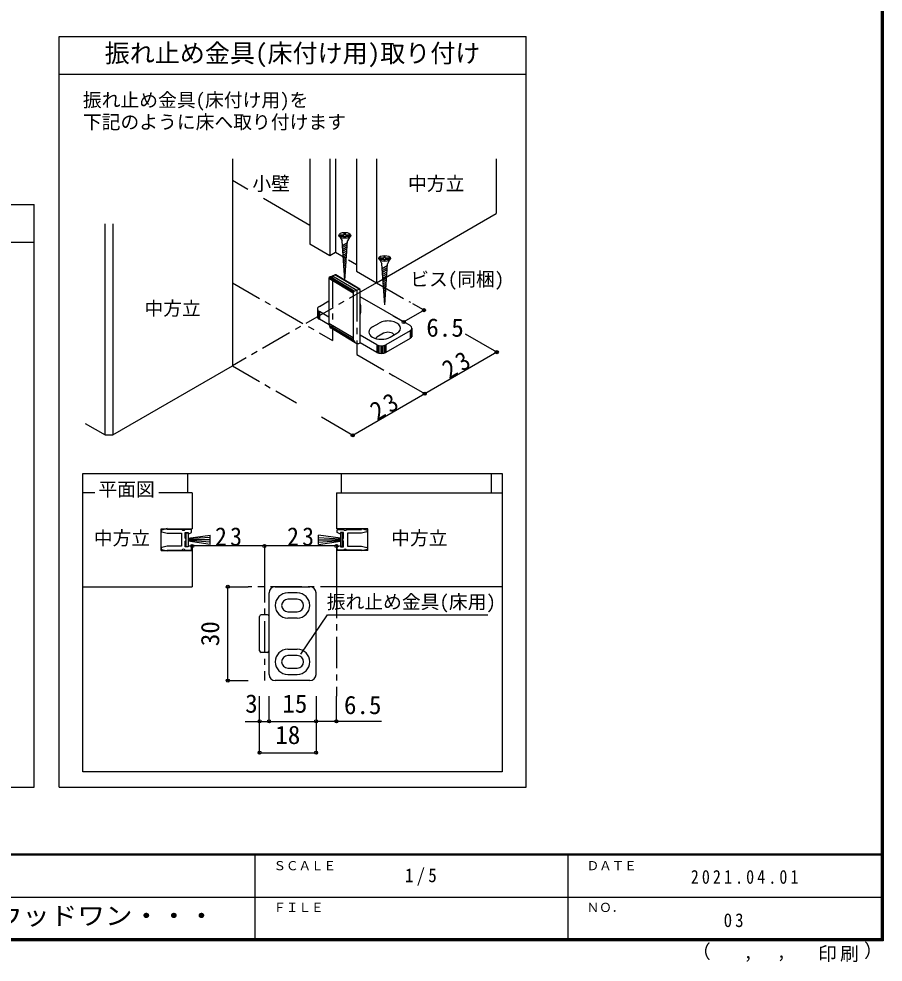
# Model space of a CAD drawing. Units: millimetres, scale not verified, with parts at other scales. Extents: x -973 to 977, y -718 to 696.
# Drawn here: x 287 to 977, y -718 to 35 of the extents above; entities that cross this region are included whole.
import ezdxf
from ezdxf.enums import TextEntityAlignment as Align

# ---------------------------------------------------------------- set-up
doc = ezdxf.new("R2010")
doc.units = ezdxf.units.MM
doc.header["$LTSCALE"] = 5
doc.header["$PDMODE"] = 32
doc.header["$PDSIZE"] = 2.5
doc.linetypes.add('CHAIN1', pattern=[8, 5, -1, 1, -1])
for name, color, linetype in [('0-6_扉', 2, 'Continuous'), ('0-7_金物', 7, 'Continuous'), ('0-A_文字', 7, 'Continuous'), ('0-B_寸法', 7, 'Continuous'), ('1-4_枠', 3, 'Continuous'), ('1-7_金物', 7, 'Continuous'), ('1-A_文字', 7, 'Continuous'), ('1-B_寸法', 7, 'Continuous'), ('F-1_枠', 6, 'Continuous'), ('F-A_文字', 7, 'Continuous')]:
    doc.layers.add(name, color=color, linetype=linetype)
doc.styles.add('ＭＳ ゴシック', font='')
doc.styles.get('ＭＳ ゴシック').set_extended_font_data('MS Gothic')

msp = doc.modelspace()

# ---------------------------------------------------------------- linework, layer by layer
at = {"layer": '0-6_扉'}
for p, q in [((457.158, -76.613), (457.158, -241.852)), ((519.125, -76.613), (519.125, -144.838)), ((535.034, -76.613), (535.034, -154.024)), ((539.454, -76.613), (539.454, -151.472)), ((556.248, -76.613), (556.248, -166.271)), ((572.158, -76.613), (572.158, -175.457)), ((667.617, -76.613), (667.617, -120.343)), ((355.698, -296.965), (355.698, -128.545)), ((535.034, -154.024), (519.125, -144.838)), ((539.454, -151.472), (535.034, -154.024)), ((547.731, -156.251), (539.454, -151.472)), ((556.248, -161.168), (549.945, -157.529))]:
    msp.add_line(p, q, dxfattribs=at)
at = {"layer": '0-6_扉', "color": 7}
for p, q in [((457.158, -93.752), (469.44, -100.843)), ((481.999, -108.094), (519.125, -129.529))]:
    msp.add_line(p, q, dxfattribs=at)
at = {"layer": '0-6_扉'}
for points in [[(556.248, -166.271), (572.158, -175.457), (667.617, -120.343)], [(361.698, -128.608), (361.698, -296.965), (457.158, -241.852)], [(339.788, -287.78), (355.698, -296.965), (361.698, -297.028)]]:
    msp.add_lwpolyline(points, dxfattribs=at)
at = {"layer": '0-7_金物'}
for p, q in [((542.939, -138.952), (544.764, -142.112)), ((543.045, -137.18), (546.408, -137.18)), ((543.045, -137.18), (543.045, -138.214)), ((543.045, -138.214), (546.408, -138.214)), ((546.837, -173.414), (544.764, -142.112)), ((546.408, -137.18), (546.408, -135.664)), ((546.408, -135.664), (547.442, -135.664)), ((546.408, -139.73), (546.408, -138.214)), ((546.408, -139.73), (547.442, -139.73)), ((547.005, -173.514), (549.086, -142.112)), ((547.442, -137.18), (547.442, -135.664)), ((547.442, -137.18), (550.805, -137.18)), ((550.91, -138.952), (549.086, -142.112)), ((550.805, -138.214), (550.805, -137.18)), ((548.981, -143.686), (545.017, -145.931)), ((548.873, -145.314), (545.117, -147.441)), ((548.766, -146.942), (545.217, -148.951)), ((548.658, -148.57), (545.317, -150.462)), ((548.55, -150.199), (545.417, -151.972)), ((548.442, -151.827), (545.517, -153.483)), ((548.334, -153.455), (545.617, -154.993)), ((548.226, -155.083), (545.717, -156.503)), ((548.118, -156.711), (545.817, -158.014)), ((574.759, -157.323), (576.583, -160.483)), ((574.865, -155.551), (578.228, -155.551)), ((574.865, -155.551), (574.865, -156.585)), ((574.865, -156.585), (578.228, -156.585)), ((578.228, -155.551), (578.228, -154.035)), ((578.228, -154.035), (579.261, -154.035)), ((578.228, -158.101), (578.228, -156.585)), ((578.228, -158.101), (579.261, -158.101)), ((579.261, -155.551), (579.261, -154.035)), ((579.261, -155.551), (582.624, -155.551)), ((582.73, -157.323), (580.905, -160.483)), ((582.624, -156.585), (582.624, -155.551)), ((548.011, -158.339), (545.917, -159.524)), ((547.903, -159.967), (546.017, -161.035)), ((547.795, -161.596), (546.117, -162.545)), ((547.687, -163.224), (546.217, -164.056)), ((547.579, -164.852), (546.318, -165.566)), ((578.744, -193.101), (576.583, -160.483)), ((580.801, -162.057), (576.836, -164.302)), ((580.693, -163.685), (576.937, -165.812)), ((580.585, -165.313), (577.037, -167.323)), ((578.744, -193.101), (580.905, -160.483)), ((553.554, -183.731), (534.27, -172.24)), ((534.27, -172.24), (534.27, -207.964)), ((553.586, -183.437), (534.303, -171.946)), ((553.682, -183.136), (534.398, -171.645)), ((553.834, -182.848), (534.551, -171.357)), ((554.032, -182.592), (534.749, -171.102)), ((554.263, -182.387), (534.98, -170.897)), ((535.228, -170.756), (539.058, -169.149)), ((554.511, -182.246), (535.228, -170.756)), ((558.341, -180.639), (539.058, -169.149)), ((558.589, -180.572), (539.306, -169.082)), ((558.82, -180.584), (539.537, -169.093)), ((559.019, -180.672), (539.735, -169.182)), ((547.471, -166.48), (546.418, -167.076)), ((547.363, -168.108), (546.518, -168.587)), ((547.255, -169.736), (546.618, -170.097)), ((547.148, -171.364), (546.718, -171.608)), ((580.478, -166.942), (577.137, -168.833)), ((580.37, -168.57), (577.237, -170.343)), ((580.262, -170.198), (577.337, -171.854)), ((580.154, -171.826), (577.437, -173.364)), ((554.511, -182.246), (558.341, -180.639)), ((580.046, -173.454), (577.537, -174.875)), ((579.938, -175.082), (577.637, -176.385)), ((579.83, -176.71), (577.737, -177.896)), ((579.722, -178.339), (577.837, -179.406)), ((579.615, -179.967), (577.937, -180.916)), ((553.554, -183.731), (553.554, -219.454)), ((559.299, -223.539), (559.299, -181.32)), ((599.074, -209.761), (559.299, -186.797)), ((579.507, -181.595), (578.037, -182.427)), ((579.399, -183.223), (578.137, -183.937)), ((579.291, -184.851), (578.237, -185.448)), ((579.183, -186.479), (578.337, -186.958)), ((579.075, -188.107), (578.438, -188.468)), ((526.595, -194.451), (534.27, -190.02)), ((559.576, -193.431), (559.576, -199.554)), ((578.967, -189.735), (578.538, -189.979)), ((525.131, -196.493), (525.131, -202.616)), ((525.301, -197.24), (525.301, -203.363)), ((525.801, -197.936), (525.801, -204.06)), ((534.27, -202.965), (526.595, -198.534)), ((526.595, -198.534), (526.595, -204.657)), ((534.374, -209.148), (526.595, -204.657)), ((553.554, -219.454), (534.27, -207.964)), ((553.749, -221.053), (534.466, -209.563)), ((569.022, -210.781), (574.325, -207.719)), ((554.323, -222.379), (535.04, -210.888)), ((555.236, -223.341), (535.953, -211.85)), ((572.557, -225.07), (559.299, -217.415)), ((577.861, -215.884), (572.557, -218.946)), ((599.074, -213.843), (579.628, -225.07)), ((583.164, -218.946), (588.467, -215.884)), ((599.074, -213.843), (599.074, -219.967)), ((599.868, -213.245), (599.868, -219.369)), ((600.368, -212.549), (600.368, -218.673)), ((600.538, -211.802), (600.538, -217.926)), ((572.557, -231.194), (559.299, -223.539)), ((572.557, -225.07), (572.557, -231.194)), ((573.593, -225.529), (573.593, -231.652)), ((574.799, -225.817), (574.799, -231.941)), ((577.387, -225.817), (577.387, -231.941)), ((578.593, -225.529), (578.593, -231.652)), ((599.074, -219.967), (579.628, -231.194)), ((579.628, -225.07), (579.628, -231.194)), ((576.093, -225.915), (576.093, -232.039)), ((337.773, -327.72), (672.632, -327.72)), ((672.632, -327.72), (672.632, -565.882))]:
    msp.add_line(p, q, dxfattribs=at)
for points in [[(547.442, -139.73), (547.442, -138.214), (550.805, -138.214)], [(579.261, -158.101), (579.261, -156.585), (582.624, -156.585)], [(672.632, -565.882), (337.773, -565.882), (337.773, -327.72)]]:
    msp.add_lwpolyline(points, dxfattribs=at)
for centre in [(546.925, -137.697), (578.744, -156.068)]:
    msp.add_ellipse(centre, major_axis=(4.71, 0), ratio=0.5, dxfattribs=at)
for centre, major_axis, ratio, start_param, end_param in [((535.228, -171.838), (0.64, 1.074), 0.663414, 0.7318184, 2.3026147), ((539.058, -170.231), (0.64, 1.074), 0.663414, 6.2296055, 7.0150037), ((558.341, -181.722), (0.64, 1.074), 0.663414, 5.4442074, 7.0150037), ((554.511, -183.329), (0.64, 1.074), 0.663414, 0.7318184, 2.3026147), ((530.131, -196.493), (-5, 0), 0.57735, 5.4977871, 7.0685835), ((549.576, -193.431), (10, 0), 0.57735, 6.047146, 6.5192246), ((530.131, -202.616), (-5, 0), 0.57735, 6.2831853, 7.0685835), ((549.576, -199.554), (10, 0), 0.57735, 6.047146, 6.5192246), ((540.015, -205.553), (3.839, 6.443), 0.663414, 2.3026147, 3.0880129), ((576.093, -214.864), (10, 0), 0.57735, 2.3561945, 5.4977871), ((581.396, -211.802), (10, 0), 0.57735, 5.4977871, 8.6393798), ((595.538, -211.802), (-5, 0), 0.57735, 2.3561945, 3.9269908), ((581.396, -217.926), (5, 0), 0.57735, 0.2617994, 2.3561945), ((595.538, -217.926), (-5, 0), 0.57735, 2.3561945, 3.1415927), ((559.299, -217.044), (3.839, 6.443), 0.663414, 2.3026147, 3.873411), ((576.093, -220.987), (5, 0), 0.57735, 2.3561945, 2.7802255), ((576.093, -223.029), (-5, 0), 0.57735, 0.7853982, 2.3561945), ((576.093, -229.152), (-5, 0), 0.57735, 0.7853982, 2.3561945)]:
    msp.add_ellipse(centre, major_axis=major_axis, ratio=ratio, start_param=start_param, end_param=end_param, dxfattribs=at)
at = {"layer": '0-A_文字', "color": 3}
for p, q in [((691.621, -578.141), (691.621, 20.992)), ((318.909, -9.008), (691.621, -9.008)), ((-246.091, -113.141), (298.909, -113.141)), ((298.909, -578.141), (298.909, -113.141)), ((-246.091, -143.141), (298.909, -143.141)), ((-246.091, -578.141), (298.909, -578.141)), ((318.909, -578.141), (691.621, -578.141))]:
    msp.add_line(p, q, dxfattribs=at)
at = {"layer": '0-A_文字', "color": 4}
for p, q in [((511.86, -471.876), (533.084, -440.509)), ((533.084, -440.509), (661.071, -440.509))]:
    msp.add_line(p, q, dxfattribs=at)
at = {"layer": '0-A_文字', "color": 3}
msp.add_lwpolyline([(318.909, -578.141), (318.909, 20.992), (691.621, 20.992)], dxfattribs=at)
at = {"layer": '0-B_寸法', "color": 4, "linetype": 'CHAIN1'}
for q in [(457.158, -241.852), (599.264, -191.106)]:
    msp.add_line((572.158, -175.457), q, dxfattribs=at)
at = {"layer": '0-B_寸法', "color": 4}
for p, q in [((610.195, -197.418), (601.224, -192.238)), ((585.304, -201.811), (593.945, -206.799)), ((610.195, -197.418), (593.945, -206.799))]:
    msp.add_line(p, q, dxfattribs=at)
at = {"layer": '0-B_寸法'}
for p in [(610.195, -197.418), (593.945, -206.799)]:
    msp.add_point(p, dxfattribs=at)
at = {"layer": '1-4_枠', "color": 7}
for p, q in [((421.453, -327.72), (421.453, -343.121)), ((543.953, -327.72), (543.953, -343.121)), ((663.953, -343.121), (663.953, -327.72))]:
    msp.add_line(p, q, dxfattribs=at)
at = {"layer": '1-4_枠'}
for p, q in [((347.253, -343.121), (337.773, -343.121)), ((425.203, -343.121), (398.442, -343.121)), ((425.203, -343.121), (425.203, -371.871)), ((540.203, -343.121), (672.632, -343.121)), ((540.203, -343.121), (540.203, -371.871)), ((400.203, -389.371), (400.203, -371.871)), ((400.203, -371.871), (425.203, -371.871)), ((565.203, -371.871), (540.203, -371.871)), ((565.203, -389.371), (565.203, -371.871)), ((400.203, -389.371), (425.203, -389.371)), ((425.203, -389.371), (425.203, -418.121)), ((337.773, -418.121), (425.203, -418.121)), ((672.632, -418.121), (540.203, -418.121))]:
    msp.add_line(p, q, dxfattribs=at)
at = {"layer": '1-4_枠', "color": 4, "linetype": 'CHAIN1'}
for p, q in [((482.703, -405.621), (482.703, -493.121)), ((592.597, -418.121), (469.749, -418.121)), ((540.203, -418.121), (540.203, -505.621))]:
    msp.add_line(p, q, dxfattribs=at)
at = {"layer": '1-4_枠'}
msp.add_lwpolyline([(565.203, -389.371), (540.203, -389.371), (540.203, -418.121)], dxfattribs=at)
at = {"layer": '1-7_金物', "color": 4, "linetype": 'CHAIN1'}
for p, q in [((537.143, -169.952), (537.143, -221.636)), ((457.158, -175.457), (537.143, -221.636)), ((556.426, -232.769), (585.73, -249.688)), ((457.158, -241.852), (508.393, -271.433))]:
    msp.add_line(p, q, dxfattribs=at)
at = {"layer": '1-7_金物'}
for p, q in [((423.703, -372.371), (419.453, -372.371)), ((541.703, -372.371), (545.953, -372.371)), ((421.953, -379.371), (439.453, -376.871)), ((439.453, -378.746), (421.953, -379.996)), ((439.453, -380.621), (421.953, -380.621)), ((439.453, -382.496), (421.953, -381.246)), ((439.453, -384.371), (421.953, -381.871)), ((439.453, -384.371), (439.453, -376.871)), ((525.953, -384.371), (525.953, -376.871)), ((543.453, -379.371), (525.953, -376.871)), ((525.953, -378.746), (543.453, -379.996)), ((525.953, -380.621), (543.453, -380.621)), ((525.953, -382.496), (543.453, -381.246)), ((525.953, -384.371), (543.453, -381.871)), ((419.453, -388.871), (423.703, -388.871)), ((420.203, -386.121), (421.953, -386.121)), ((545.953, -388.871), (541.703, -388.871)), ((545.203, -386.121), (543.453, -386.121)), ((491.453, -418.121), (518.953, -418.121)), ((486.453, -488.121), (486.453, -423.121)), ((508.953, -423.121), (501.453, -423.121)), ((508.953, -428.121), (501.453, -428.121)), ((523.953, -488.121), (523.953, -423.121)), ((478.953, -469.371), (478.953, -441.871)), ((485.203, -440.621), (480.203, -440.621)), ((501.453, -438.121), (508.953, -438.121)), ((508.953, -443.121), (501.453, -443.121)), ((485.203, -470.621), (480.203, -470.621)), ((501.453, -468.121), (508.953, -468.121)), ((508.953, -473.121), (501.453, -473.121)), ((501.453, -483.121), (508.953, -483.121)), ((501.453, -488.121), (508.953, -488.121)), ((518.953, -493.121), (491.453, -493.121))]:
    msp.add_line(p, q, dxfattribs=at)
at = {"layer": '1-7_金物', "color": 4, "linetype": 'CHAIN1'}
msp.add_lwpolyline([(537.143, -169.952), (556.426, -181.53), (556.426, -232.769)], dxfattribs=at)
at = {"layer": '1-7_金物'}
for points in [[(416.953, -372.371), (405.203, -372.371), (405.203, -371.621), (400.746, -372.9)], [(400.784, -374.351), (405.203, -375.371), (416.453, -375.371), (416.453, -380.621)], [(421.953, -374.871), (421.953, -386.371), (419.453, -386.371), (419.453, -381.871)], [(419.453, -379.371), (419.453, -374.871), (421.953, -374.871)], [(420.203, -386.121), (420.203, -375.121), (421.953, -375.121)], [(421.953, -376.121), (424.453, -374.871), (424.453, -373.121)], [(543.453, -376.121), (540.953, -374.871), (540.953, -373.121)], [(543.453, -374.871), (543.453, -386.371), (545.953, -386.371), (545.953, -381.871)], [(545.953, -379.371), (545.953, -374.871), (543.453, -374.871)], [(545.203, -386.121), (545.203, -375.121), (543.453, -375.121)], [(548.453, -372.371), (560.203, -372.371), (560.203, -371.621), (564.659, -372.9)], [(564.621, -374.351), (560.203, -375.371), (548.953, -375.371), (548.953, -380.621)], [(416.453, -380.621), (416.453, -385.871), (405.203, -385.871), (400.784, -386.89)], [(548.953, -380.621), (548.953, -385.871), (560.203, -385.871), (564.621, -386.89)], [(400.746, -388.342), (405.203, -389.621), (405.203, -388.871), (416.953, -388.871)], [(424.453, -388.121), (424.453, -386.371), (421.953, -385.121)], [(540.953, -388.121), (540.953, -386.371), (543.453, -385.121)], [(564.659, -388.342), (560.203, -389.621), (560.203, -388.871), (548.453, -388.871)]]:
    msp.add_lwpolyline(points, dxfattribs=at)
for centre, radius, start, end in [((400.953, -373.621), 0.75, 106.01316, 257.0113), ((418.203, -371.704), 1.417, 208.07249, 270), ((418.203, -371.704), 1.417, 270, 331.92751), ((423.703, -373.121), 0.75, 0, 90), ((541.703, -373.121), 0.75, 90, 180), ((547.203, -371.704), 1.417, 208.07249, 270), ((547.203, -371.704), 1.417, 270, 331.92751), ((564.453, -373.621), 0.75, 282.9887, 73.98684), ((418.786, -380.621), 1.417, 0, 61.92751), ((418.786, -380.621), 1.417, 298.07249, 0), ((546.619, -380.621), 1.417, 118.07249, 180), ((546.619, -380.621), 1.417, 180, 241.92751), ((400.953, -387.621), 0.75, 102.9887, 253.98684), ((418.203, -389.537), 1.417, 90, 151.92751), ((418.203, -389.537), 1.417, 28.07249, 90), ((423.703, -388.121), 0.75, 270, 0), ((541.703, -388.121), 0.75, 180, 270), ((547.203, -389.537), 1.417, 90, 151.92751), ((547.203, -389.537), 1.417, 28.07249, 90), ((564.453, -387.621), 0.75, 286.01316, 77.0113), ((491.453, -423.121), 5, 90, 180), ((518.953, -423.121), 5, 0, 90), ((501.453, -433.121), 10, 90, 270), ((501.453, -433.121), 5, 90, 270), ((508.953, -433.121), 10, 270, 90), ((508.953, -433.121), 5, 270, 90), ((480.203, -441.871), 1.25, 90, 180), ((485.203, -441.871), 1.25, 0, 90), ((480.203, -469.371), 1.25, 180, 270), ((485.203, -469.371), 1.25, 270, 0), ((501.453, -478.121), 10, 90, 270), ((501.453, -478.121), 5, 90, 270), ((508.953, -478.121), 10, 270, 90), ((508.953, -478.121), 5, 270, 90), ((491.453, -488.121), 5, 180, 270), ((518.953, -488.121), 5, 270, 0)]:
    msp.add_arc(centre, radius, start, end, dxfattribs=at)
at = {"layer": '1-B_寸法', "color": 4}
for p, q in [((668.23, -230.924), (643.23, -216.49)), ((668.23, -230.924), (610.73, -264.122)), ((610.73, -264.122), (585.73, -249.688)), ((425.203, -385.621), (425.203, -405.621)), ((482.703, -385.621), (425.203, -385.621)), ((482.703, -385.621), (482.703, -405.621)), ((540.203, -385.621), (482.703, -385.621)), ((540.203, -385.621), (540.203, -405.621)), ((453.57, -418.121), (469.749, -418.121)), ((453.57, -493.121), (453.57, -418.121)), ((453.57, -493.121), (469.749, -493.121)), ((478.953, -525.621), (478.953, -505.621)), ((486.453, -525.621), (486.453, -505.621)), ((523.953, -505.621), (523.953, -550.621)), ((540.203, -525.637), (540.203, -505.621)), ((467.388, -525.621), (486.453, -525.621)), ((478.953, -550.621), (478.953, -525.621)), ((486.453, -525.621), (523.953, -525.621)), ((576.263, -525.637), (523.953, -525.637)), ((478.953, -550.621), (523.953, -550.621))]:
    msp.add_line(p, q, dxfattribs=at)
msp.add_lwpolyline([(610.73, -264.122), (553.23, -297.319), (528.23, -282.886)], dxfattribs=at)
at = {"layer": '1-B_寸法'}
for p in [(668.23, -230.924), (610.73, -264.122), (553.23, -297.319), (425.203, -385.621), (482.703, -385.621), (540.203, -385.621), (453.57, -418.121), (453.57, -493.121), (478.953, -525.621), (486.453, -525.621), (523.953, -525.621), (523.953, -525.637), (540.203, -525.637), (478.953, -550.621), (523.953, -550.621)]:
    msp.add_point(p, dxfattribs=at)
at = {"layer": 'F-1_枠'}
for p, q in [((974.986, 695.833), (974.986, -700.833)), ((975.82, 695.833), (975.82, -700.833)), ((976.653, 695.833), (976.653, -700.833)), ((976.653, -631.667), (-973.347, -631.667)), ((976.653, -632.5), (-973.347, -632.5)), ((474.986, -632.5), (474.986, -699.167)), ((724.986, -632.5), (724.986, -699.167)), ((1.653, -665.833), (974.986, -665.834)), ((976.653, -699.167), (-973.347, -699.167)), ((976.653, -700), (-973.347, -700)), ((976.653, -700.833), (-973.347, -700.833))]:
    msp.add_line(p, q, dxfattribs=at)

# ---------------------------------------------------------------- texts
at = {"layer": '0-A_文字', "style": 'ＭＳ ゴシック'}
for s, height, p in [('振れ止め金具(床付け用)取り付け', 14.66, (355.265, -4.008)), ('振れ止め金具(床付け用)を', 11, (337.818, -38.467)), ('下記のように床へ取り付けます', 11, (337.818, -56.003)), ('小壁', 11, (473.141, -105.183)), ('中方立', 11, (597.387, -105.183)), ('中方立', 11, (386.928, -204.827)), ('平面図', 11, (350.215, -349.197)), ('中方立', 11, (346.488, -388.121)), ('中方立', 11, (583.917, -388.121))]:
    msp.add_text(s, height=height, dxfattribs=at).set_placement(p, align=Align.BOTTOM_LEFT)
at = {"layer": '0-B_寸法', "style": 'ＭＳ ゴシック'}
for s, height, p in [('ビス(同梱)', 11, (599.153, -181.448)), ('6.5', 14.66, (611.966, -222.987))]:
    msp.add_text(s, height=height, dxfattribs=at).set_placement(p, align=Align.BOTTOM_LEFT)
at = {"layer": '1-A_文字', "style": 'ＭＳ ゴシック'}
msp.add_text('振れ止め金具(床用)', height=11, dxfattribs=at).set_placement((532.488, -439.01), align=Align.BOTTOM_LEFT)
at = {"layer": '1-B_寸法', "style": 'ＭＳ ゴシック'}
msp.add_text('30', height=14.66, rotation=90, dxfattribs=at).set_placement((451.07, -465.621), align=Align.BOTTOM_LEFT)
for s, p in [('3', (467.388, -523.121)), ('15', (497.078, -523.121)), ('6.5', (546.263, -524.248)), ('18', (491.453, -548.121))]:
    msp.add_text(s, height=14.66, dxfattribs=at).set_placement(p, align=Align.BOTTOM_LEFT)
at = {"layer": '1-B_寸法', "char_height": 14.66, "attachment_point": 7, "rotation": 30, "style": 'ＭＳ ゴシック'}
for insert in [(630.279, -252.835), (572.779, -286.033)]:
    msp.add_mtext('\\T1.27;\\W0.95;23', dxfattribs=dict(at, insert=insert))
at = {"layer": '1-B_寸法', "char_height": 14.66, "attachment_point": 7, "style": 'ＭＳ ゴシック'}
for insert in [(443.328, -385.621), (500.828, -385.621)]:
    msp.add_mtext('\\T1.27;\\W0.95;23', dxfattribs=dict(at, insert=insert))
at = {"layer": 'F-A_文字', "style": 'ＭＳ ゴシック'}
for s, height, p in [('ＳＣＡＬＥ', 7.331, (489.986, -646.667)), ('ＤＡＴＥ', 7.331, (739.986, -646.667)), ('ＦＩＬＥ', 7.331, (489.986, -680)), ('ＮＯ．', 7.331, (739.986, -680.001)), ('（', 11, (823.992, -718.052)), ('）', 11, (961.387, -717.355)), (',', 11, (865.199, -718.052)), (',', 11, (891.686, -717.588))]:
    msp.add_text(s, height=height, dxfattribs=at).set_placement(p, align=Align.BOTTOM_LEFT)
at = {"layer": 'F-A_文字', "style": 'ＭＳ ゴシック', "width": 1.1}
msp.add_text('ウッドワン・・・', height=14.66, dxfattribs=at).set_placement((267.486, -692.5), align=Align.BOTTOM_LEFT)
at = {"layer": 'F-A_文字', "char_height": 11, "attachment_point": 7, "style": 'ＭＳ ゴシック'}
for s, insert in [('\\T1.38;\\W0.9;1/5', (594.986, -656.667)), ('\\T1.39;\\W0.85;2021.04.01', (823.111, -655.417)), ('\\T1.36;\\W0.9;03', (849.361, -690.001)), ('\\T1.17;印刷', (924.678, -717.82))]:
    msp.add_mtext(s, dxfattribs=dict(at, insert=insert))

doc.saveas('drawing.dxf')
